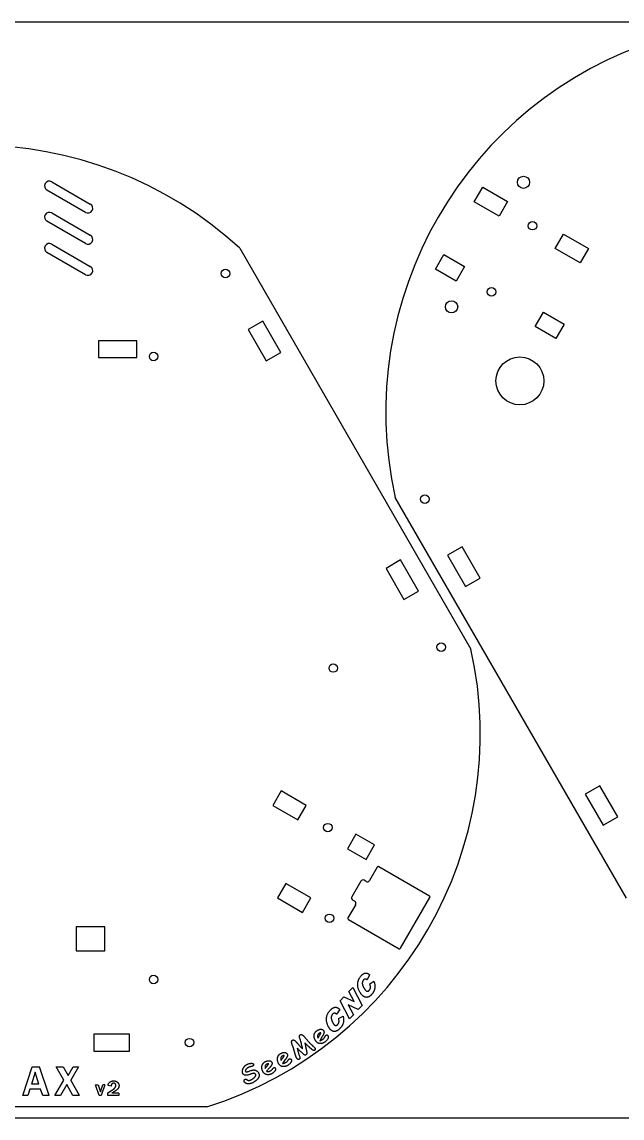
# Model space of a CAD drawing. Header units: inches. Extents: x 87 to 900, y 610 to 1067.
# Drawn here: x 320.5 to 570.9, y 610.1 to 1067.3 of the extents above; entities that cross this region are included whole.
import ezdxf

# ---------------------------------------------------------------- set-up
doc = ezdxf.new("R2010")
doc.units = ezdxf.units.IN
doc.header["$MEASUREMENT"] = 0
doc.linetypes.add('Continuous2', pattern=[0])
doc.layers.add('68351 TABLE', color=1, linetype='Continuous')

msp = doc.modelspace()

# ---------------------------------------------------------------- linework, layer by layer
at = {"layer": '68351 TABLE', "color": 2, "linetype": 'Continuous2', "lineweight": -3, "true_color": 0xffff00}
for p, q in [((86.91, 1067.26), (899.71, 1067.26)), ((899.71, 610.06), (86.91, 610.06))]:
    msp.add_line(p, q, dxfattribs=at)
at = {"layer": '68351 TABLE', "color": 5, "linetype": 'Continuous2', "lineweight": -3, "true_color": 0x0000ff}
for p, q in [((347, 987.82), (330.89, 997.12)), ((332.89, 1000.58), (349, 991.28)), ((509.27, 992.22), (512.77, 998.29)), ((512.77, 998.29), (523.16, 992.29)), ((519.66, 986.22), (509.27, 992.22)), ((523.16, 992.29), (519.66, 986.22)), ((332.89, 987.58), (349, 978.28)), ((347, 974.82), (330.89, 984.12)), ((543.04, 972.72), (546.54, 978.79)), ((546.54, 978.79), (556.94, 972.79)), ((332.89, 974.58), (349, 965.28)), ((347, 961.82), (330.89, 971.12)), ((493.07, 964.17), (496.57, 970.23)), ((496.57, 970.23), (505.23, 965.23)), ((553.44, 966.72), (543.04, 972.72)), ((556.94, 972.79), (553.44, 966.72)), ((505.23, 965.23), (501.73, 959.17)), ((501.73, 959.17), (493.07, 964.17)), ((420.98, 942.44), (414.92, 938.94)), ((428.48, 929.44), (420.98, 942.44)), ((534.64, 940.17), (538.14, 946.23)), ((538.14, 946.23), (546.8, 941.23)), ((414.92, 938.94), (422.42, 925.94)), ((543.3, 935.17), (534.64, 940.17)), ((546.8, 941.23), (543.3, 935.17)), ((368.42, 934.2), (352.42, 934.2)), ((352.42, 934.2), (352.42, 927.34)), ((368.42, 927.34), (368.42, 934.2)), ((422.42, 925.94), (428.48, 929.44)), ((352.42, 927.34), (368.42, 927.34)), ((504.16, 848.3), (498.09, 844.8)), ((511.66, 835.31), (504.16, 848.3)), ((478.48, 842.84), (472.42, 839.34)), ((485.98, 829.85), (478.48, 842.84)), ((498.09, 844.8), (505.59, 831.81)), ((472.42, 839.34), (479.92, 826.35)), ((505.59, 831.81), (511.66, 835.31)), ((479.92, 826.35), (485.98, 829.85)), ((428.65, 746.48), (425.15, 740.42)), ((439.05, 740.48), (428.65, 746.48)), ((561.66, 748.7), (555.59, 745.2)), ((569.16, 735.71), (561.66, 748.7)), ((555.59, 745.2), (563.09, 732.21)), ((425.15, 740.42), (435.55, 734.42)), ((435.55, 734.42), (439.05, 740.48)), ((563.09, 732.21), (569.16, 735.71)), ((459.83, 728.48), (456.33, 722.42)), ((467.63, 723.98), (459.83, 728.48)), ((456.33, 722.42), (464.13, 717.92)), ((464.13, 717.92), (467.63, 723.98)), ((468.73, 714.69), (465.5, 709.1)), ((490.54, 702.67), (469.41, 714.87)), ((461.9, 708.87), (458.15, 702.37)), ((464.13, 708.74), (463.27, 709.24)), ((430.64, 707.92), (427.14, 701.86)), ((441.03, 701.92), (430.64, 707.92)), ((427.14, 701.86), (437.53, 695.86)), ((437.53, 695.86), (441.03, 701.92)), ((458.52, 701.01), (459.38, 700.51)), ((478.52, 680.86), (490.72, 701.99)), ((459.75, 699.14), (456.53, 693.56)), ((456.71, 692.87), (477.84, 680.67)), ((355.12, 689.77), (343.12, 689.77)), ((343.12, 689.77), (343.12, 679.77)), ((355.12, 679.77), (355.12, 689.77)), ((343.12, 679.77), (355.12, 679.77)), ((365.42, 645.03), (350.42, 645.03)), ((350.42, 645.03), (350.42, 638.03)), ((365.42, 638.03), (365.42, 645.03)), ((350.42, 638.03), (365.42, 638.03))]:
    msp.add_line(p, q, dxfattribs=at)
at = {"layer": '68351 TABLE', "color": 1, "linetype": 'Continuous2', "lineweight": -3, "true_color": 0xff0000}
for p, q in [((411.35, 972.85), (507.85, 805.69)), ((572.73, 701.8), (476.22, 868.95)), ((397.63, 614.77), (204.61, 614.77))]:
    msp.add_line(p, q, dxfattribs=at)
at = {"layer": '68351 TABLE', "color": 7, "linetype": 'Continuous2', "lineweight": -3, "true_color": 0xffffff}
for p, q in [((465.59, 669.81), (464.49, 667.69)), ((456.9, 662.86), (458.51, 664.55)), ((458.51, 664.55), (462.46, 657.03)), ((465.61, 666.05), (467.35, 667.13)), ((453.23, 659), (454.82, 660.67)), ((457.18, 651.47), (453.23, 659)), ((454.82, 660.67), (459.09, 658.7)), ((459.09, 658.7), (456.9, 662.86)), ((453.09, 655.38), (451.72, 653.4)), ((456.61, 657.29), (458.78, 653.16)), ((460.85, 655.33), (456.61, 657.29)), ((462.46, 657.03), (460.85, 655.33)), ((452.64, 651.65), (454.51, 652.52)), ((458.78, 653.16), (457.18, 651.47)), ((436.7, 642.49), (436.31, 643.69)), ((445.8, 644.06), (444.79, 642.32)), ((438.1, 636.56), (437.36, 637.24)), ((438.98, 639.19), (439.2, 638.21)), ((441.52, 638.66), (440.54, 639.54)), ((423.82, 631.04), (422.57, 629.56)), ((430.37, 634.43), (429.22, 632.87))]:
    msp.add_line(p, q, dxfattribs=at)
at = {"layer": '68351 TABLE', "color": 3, "linetype": 'Continuous2', "lineweight": -3, "true_color": 0x00ff00}
for p, q in [((320.78, 619.47), (324.67, 631.47)), ((324.67, 631.47), (327.75, 631.47)), ((331.79, 619.47), (327.75, 631.47)), ((338, 625.86), (334.81, 631.47)), ((334.81, 631.47), (337.64, 631.47)), ((337.64, 631.47), (339.71, 627.75)), ((339.71, 627.75), (341.87, 631.47)), ((344.12, 631.47), (340.83, 625.88)), ((341.87, 631.47), (344.12, 631.47)), ((326, 629.24), (324.48, 624.15)), ((327.56, 624.15), (326, 629.24)), ((323.79, 622.09), (322.97, 619.47)), ((328.27, 622.09), (323.79, 622.09)), ((327.56, 624.15), (324.48, 624.15)), ((329.17, 619.47), (328.27, 622.09)), ((334.25, 619.47), (338, 625.86)), ((339.14, 624.01), (336.52, 619.47)), ((341.7, 619.47), (339.14, 624.01)), ((344.5, 619.47), (340.83, 625.88)), ((352.65, 619.47), (351.1, 623.97)), ((351.1, 623.97), (352.31, 623.97)), ((352.31, 623.97), (353.24, 621.06)), ((353.24, 621.06), (354.16, 623.97)), ((355.1, 623.97), (353.6, 619.47)), ((355.1, 623.97), (354.16, 623.97)), ((357.65, 623.4), (356.38, 623.7)), ((356.38, 620.54), (358.26, 621.82)), ((322.97, 619.47), (320.78, 619.47)), ((331.79, 619.47), (329.17, 619.47)), ((336.52, 619.47), (334.25, 619.47)), ((344.5, 619.47), (341.7, 619.47)), ((353.6, 619.47), (352.65, 619.47)), ((356.38, 619.47), (356.38, 620.54)), ((360.97, 619.47), (356.38, 619.47)), ((360.97, 620.5), (357.92, 620.5)), ((360.97, 620.5), (360.97, 619.47))]:
    msp.add_line(p, q, dxfattribs=at)
at = {"layer": '68351 TABLE', "color": 5, "linetype": 'Continuous2', "lineweight": -3, "true_color": 0x0000ff}
for centre, radius in [((529.78, 1000.36), 2.55), ((533.54, 982.26), 1.77), ((405.45, 962.34), 1.78), ((516.47, 954.7), 1.77), ((499.78, 948.4), 2.55), ((375.42, 927.68), 1.78), ((528.3, 917.53), 10), ((488.63, 868.2), 1.77), ((495.45, 806.45), 1.78), ((450.42, 797.77), 1.77), ((448.11, 731.21), 1.77), ((448.81, 693.39), 1.77), ((375.42, 667.87), 1.77), ((390.42, 641.53), 1.77)]:
    msp.add_circle(centre, radius, dxfattribs=at)
at = {"layer": '68351 TABLE', "color": 1, "linetype": 'Continuous2', "lineweight": -3, "true_color": 0xff0000}
for centre, start, end in [((635.33, 904.38), 107.4483, 192.5517), ((301.12, 852.77), 47.4483, 132.5517), ((348.75, 770.27), 287.4483, 12.5517)]:
    msp.add_arc(centre, 163, start, end, dxfattribs=at)
at = {"layer": '68351 TABLE', "color": 5, "linetype": 'Continuous2', "lineweight": -3, "true_color": 0x0000ff}
for centre, radius, start, end in [((331.89, 998.85), 2, 60, 240), ((331.89, 985.85), 2, 60, 240), ((348, 989.55), 2, 240, 60), ((331.89, 972.85), 2, 60, 240), ((348, 976.55), 2, 240, 60), ((348, 963.55), 2, 240, 60), ((469.16, 714.44), 0.5, 60, 150), ((462.77, 708.37), 1, 60, 150), ((464.63, 709.6), 1, 240, 330), ((459.02, 701.87), 1, 150, 240), ((458.88, 699.64), 1, 330, 60), ((490.29, 702.24), 0.5, 330, 60), ((456.96, 693.31), 0.5, 150, 240), ((478.09, 681.11), 0.5, 240, 330)]:
    msp.add_arc(centre, radius, start, end, dxfattribs=at)
at = {"layer": '68351 TABLE', "color": 7, "linetype": 'Continuous2', "lineweight": -3, "true_color": 0xffffff}
for points, knots in [([(461.64, 662.39), (461.55, 662.54), (461.37, 662.83), (461.15, 663.28), (460.96, 663.73), (460.81, 664.18), (460.7, 664.62), (460.62, 665.07), (460.58, 665.52), (460.58, 665.96), (460.62, 666.4), (460.69, 666.83), (460.8, 667.26), (460.94, 667.67), (461.12, 668.07), (461.34, 668.47), (461.59, 668.86), (461.78, 669.1), (461.88, 669.23)], [0, 0, 0, 0, 0.070366, 0.138487, 0.204358, 0.268447, 0.331088, 0.392494, 0.453121, 0.513606, 0.5737, 0.63293, 0.692152, 0.751576, 0.811625, 0.872901, 0.935531, 1, 1, 1, 1]), ([(461.88, 669.23), (461.96, 669.32), (462.11, 669.5), (462.34, 669.74), (462.58, 669.96), (462.81, 670.13), (463.04, 670.28), (463.27, 670.39), (463.5, 670.47), (463.72, 670.52), (463.95, 670.53), (464.18, 670.52), (464.41, 670.47), (464.65, 670.4), (464.88, 670.3), (465.12, 670.16), (465.36, 670), (465.51, 669.87), (465.59, 669.81)], [0, 0, 0, 0, 0.083439, 0.161471, 0.233614, 0.300577, 0.362663, 0.421042, 0.475981, 0.528335, 0.57985, 0.632205, 0.685873, 0.741637, 0.800539, 0.863013, 0.929199, 1, 1, 1, 1]), ([(462.96, 667.61), (462.92, 667.55), (462.83, 667.44), (462.73, 667.26), (462.65, 667.08), (462.58, 666.88), (462.54, 666.67), (462.51, 666.46), (462.5, 666.23), (462.52, 666.08), (462.52, 666)], [0, 0, 0, 0, 0.121378, 0.241588, 0.360989, 0.481738, 0.604535, 0.730937, 0.863075, 1, 1, 1, 1]), ([(464.03, 667.98), (463.99, 668), (463.89, 668.02), (463.75, 668.04), (463.6, 668.03), (463.47, 667.99), (463.33, 667.93), (463.2, 667.84), (463.07, 667.74), (463, 667.65), (462.96, 667.61)], [0, 0, 0, 0, 0.122708, 0.240465, 0.355141, 0.472987, 0.594126, 0.719711, 0.854023, 1, 1, 1, 1]), ([(464.49, 667.69), (464.44, 667.72), (464.36, 667.79), (464.24, 667.88), (464.14, 667.94), (464.07, 667.97), (464.03, 667.98)], [0, 0, 0, 0, 0.315533, 0.584049, 0.814302, 1, 1, 1, 1]), ([(462.52, 666), (462.53, 665.94), (462.55, 665.81), (462.59, 665.62), (462.65, 665.42), (462.73, 665.22), (462.81, 665), (462.93, 664.78), (463.05, 664.55), (463.15, 664.39), (463.19, 664.32)], [0, 0, 0, 0, 0.101065, 0.207076, 0.320344, 0.440773, 0.568182, 0.703958, 0.848068, 1, 1, 1, 1]), ([(463.19, 664.32), (463.25, 664.22), (463.37, 664.04), (463.55, 663.79), (463.71, 663.57), (463.88, 663.39), (464.03, 663.23), (464.18, 663.11), (464.33, 663.03), (464.47, 662.98), (464.6, 662.95), (464.73, 662.95), (464.86, 662.97), (464.99, 663.02), (465.12, 663.09), (465.24, 663.17), (465.36, 663.28), (465.43, 663.37), (465.47, 663.41)], [0, 0, 0, 0, 0.1109943, 0.21216, 0.3030742, 0.3838203, 0.4552922, 0.5180178, 0.5729555, 0.6205278, 0.6645822, 0.7073787, 0.7501117, 0.7940817, 0.8402412, 0.8890478, 0.9424759, 1, 1, 1, 1]), ([(465.47, 663.41), (465.51, 663.46), (465.58, 663.55), (465.67, 663.69), (465.75, 663.83), (465.81, 663.98), (465.86, 664.13), (465.9, 664.28), (465.92, 664.44), (465.93, 664.66), (465.91, 664.94), (465.85, 665.29), (465.75, 665.67), (465.66, 665.92), (465.61, 666.05)], [0, 0, 0, 0, 0.062209, 0.122615, 0.18127, 0.238862, 0.295586, 0.35194, 0.407947, 0.465162, 0.58405, 0.711784, 0.849914, 1, 1, 1, 1]), ([(467.35, 667.13), (467.4, 666.97), (467.52, 666.65), (467.64, 666.17), (467.73, 665.69), (467.77, 665.23), (467.78, 664.78), (467.74, 664.34), (467.67, 663.91), (467.57, 663.56), (467.47, 663.29), (467.39, 663.08), (467.29, 662.87), (467.18, 662.67), (467.05, 662.46), (466.92, 662.26), (466.77, 662.05), (466.66, 661.91), (466.6, 661.84)], [0, 0, 0, 0, 0.0921866, 0.1804579, 0.2658194, 0.3483433, 0.4285815, 0.5068692, 0.5837985, 0.6604328, 0.6989761, 0.7385412, 0.7789417, 0.8205429, 0.8634657, 0.9076584, 0.9530295, 1, 1, 1, 1]), ([(466.6, 661.84), (466.53, 661.76), (466.4, 661.61), (466.2, 661.39), (466, 661.19), (465.8, 661.02), (465.61, 660.86), (465.42, 660.73), (465.23, 660.63), (465.04, 660.54), (464.85, 660.48), (464.66, 660.43), (464.46, 660.41), (464.26, 660.42), (464.05, 660.44), (463.83, 660.49), (463.61, 660.55), (463.38, 660.64), (463.15, 660.76), (462.93, 660.9), (462.71, 661.08), (462.48, 661.28), (462.27, 661.52), (462.05, 661.78), (461.84, 662.07), (461.7, 662.28), (461.64, 662.39)], [0, 0, 0, 0, 0.050325, 0.097989, 0.142534, 0.18445, 0.223847, 0.260726, 0.295291, 0.327897, 0.359455, 0.39092, 0.422646, 0.455054, 0.488778, 0.523864, 0.560586, 0.599525, 0.640218, 0.682846, 0.72802, 0.775871, 0.826886, 0.880924, 0.938594, 1, 1, 1, 1]), ([(448.24, 648.46), (448.17, 648.61), (448.03, 648.92), (447.86, 649.39), (447.73, 649.86), (447.64, 650.32), (447.58, 650.78), (447.56, 651.23), (447.57, 651.68), (447.63, 652.12), (447.72, 652.56), (447.84, 652.98), (448, 653.39), (448.19, 653.78), (448.42, 654.16), (448.69, 654.53), (448.98, 654.89), (449.21, 655.11), (449.32, 655.23)], [0, 0, 0, 0, 0.070125, 0.137843, 0.20352, 0.267424, 0.329706, 0.390983, 0.451646, 0.512121, 0.572147, 0.631656, 0.690936, 0.750642, 0.810798, 0.872398, 0.935195, 1, 1, 1, 1]), ([(449.32, 655.23), (449.41, 655.31), (449.58, 655.47), (449.85, 655.68), (450.1, 655.87), (450.36, 656.02), (450.6, 656.14), (450.84, 656.22), (451.08, 656.28), (451.31, 656.3), (451.54, 656.28), (451.76, 656.24), (451.99, 656.17), (452.21, 656.08), (452.43, 655.94), (452.65, 655.78), (452.87, 655.6), (453.01, 655.46), (453.09, 655.38)], [0, 0, 0, 0, 0.084075, 0.162001, 0.234551, 0.301882, 0.363991, 0.422467, 0.477195, 0.529788, 0.581243, 0.633561, 0.687214, 0.742825, 0.801594, 0.863582, 0.92949, 1, 1, 1, 1]), ([(451.31, 653.74), (451.26, 653.76), (451.17, 653.8), (451.03, 653.83), (450.89, 653.83), (450.74, 653.81), (450.6, 653.77), (450.46, 653.7), (450.32, 653.61), (450.24, 653.53), (450.19, 653.49)], [0, 0, 0, 0, 0.1208167, 0.2388103, 0.3542087, 0.4715607, 0.5915023, 0.7183793, 0.8532516, 1, 1, 1, 1]), ([(450.19, 653.49), (450.14, 653.44), (450.05, 653.34), (449.92, 653.18), (449.81, 653), (449.73, 652.81), (449.66, 652.61), (449.61, 652.4), (449.57, 652.18), (449.57, 652.02), (449.56, 651.94)], [0, 0, 0, 0, 0.121262, 0.24199, 0.361587, 0.481495, 0.604681, 0.73174, 0.863187, 1, 1, 1, 1]), ([(449.56, 651.94), (449.56, 651.88), (449.56, 651.76), (449.58, 651.56), (449.62, 651.36), (449.67, 651.14), (449.73, 650.92), (449.82, 650.69), (449.91, 650.44), (449.99, 650.28), (450.03, 650.2)], [0, 0, 0, 0, 0.101393, 0.207606, 0.320939, 0.441142, 0.569307, 0.70431, 0.848178, 1, 1, 1, 1]), ([(450.03, 650.2), (450.08, 650.09), (450.17, 649.9), (450.31, 649.63), (450.46, 649.39), (450.6, 649.19), (450.73, 649.02), (450.87, 648.89), (451, 648.79), (451.14, 648.72), (451.27, 648.68), (451.4, 648.67), (451.53, 648.67), (451.66, 648.7), (451.79, 648.76), (451.93, 648.83), (452.06, 648.92), (452.14, 649), (452.18, 649.04)], [0, 0, 0, 0, 0.111224, 0.211915, 0.302522, 0.383352, 0.454503, 0.516892, 0.571763, 0.619356, 0.663506, 0.706687, 0.749495, 0.793751, 0.839438, 0.888948, 0.942349, 1, 1, 1, 1]), ([(451.72, 653.4), (451.69, 653.44), (451.61, 653.52), (451.5, 653.62), (451.41, 653.69), (451.34, 653.73), (451.31, 653.74)], [0, 0, 0, 0, 0.315784, 0.582806, 0.813482, 1, 1, 1, 1]), ([(452.18, 649.04), (452.23, 649.08), (452.31, 649.16), (452.41, 649.29), (452.51, 649.43), (452.59, 649.57), (452.66, 649.71), (452.71, 649.86), (452.76, 650.01), (452.79, 650.22), (452.81, 650.51), (452.79, 650.86), (452.74, 651.25), (452.68, 651.51), (452.64, 651.65)], [0, 0, 0, 0, 0.062431, 0.122977, 0.181997, 0.239575, 0.295946, 0.352579, 0.408829, 0.465564, 0.58447, 0.712307, 0.850421, 1, 1, 1, 1]), ([(454.51, 652.52), (454.54, 652.36), (454.62, 652.03), (454.68, 651.53), (454.71, 651.05), (454.7, 650.59), (454.65, 650.14), (454.56, 649.7), (454.43, 649.28), (454.3, 648.95), (454.17, 648.69), (454.06, 648.5), (453.93, 648.3), (453.8, 648.11), (453.65, 647.92), (453.48, 647.73), (453.31, 647.54), (453.19, 647.42), (453.12, 647.36)], [0, 0, 0, 0, 0.091852, 0.180027, 0.265068, 0.34752, 0.427369, 0.505568, 0.582634, 0.659411, 0.69806, 0.737433, 0.778176, 0.820001, 0.862825, 0.907102, 0.952741, 1, 1, 1, 1]), ([(436.31, 643.69), (436.29, 643.76), (436.27, 643.88), (436.27, 644.06), (436.28, 644.22), (436.31, 644.37), (436.37, 644.5), (436.44, 644.62), (436.54, 644.72), (436.61, 644.77), (436.65, 644.8)], [0, 0, 0, 0, 0.156674, 0.299549, 0.429308, 0.550703, 0.664205, 0.774432, 0.884211, 1, 1, 1, 1]), ([(436.65, 644.8), (436.69, 644.82), (436.77, 644.87), (436.91, 644.9), (437.05, 644.9), (437.2, 644.87), (437.35, 644.82), (437.51, 644.73), (437.67, 644.62), (437.78, 644.53), (437.84, 644.49)], [0, 0, 0, 0, 0.105107, 0.208572, 0.313126, 0.425345, 0.546892, 0.681994, 0.833192, 1, 1, 1, 1]), ([(442.4, 644.38), (442.41, 644.48), (442.42, 644.69), (442.48, 644.99), (442.57, 645.28), (442.69, 645.55), (442.85, 645.8), (443.04, 646.04), (443.27, 646.26), (443.44, 646.39), (443.52, 646.45)], [0, 0, 0, 0, 0.129043, 0.253872, 0.375511, 0.49574, 0.616404, 0.739811, 0.867153, 1, 1, 1, 1]), ([(443.52, 646.45), (443.58, 646.5), (443.71, 646.58), (443.89, 646.7), (444.07, 646.8), (444.25, 646.89), (444.43, 646.96), (444.61, 647.02), (444.78, 647.07), (444.9, 647.09), (444.95, 647.1)], [0, 0, 0, 0, 0.143137, 0.280241, 0.411812, 0.538996, 0.660507, 0.777518, 0.890174, 1, 1, 1, 1]), ([(444.36, 645.27), (444.33, 645.25), (444.27, 645.2), (444.18, 645.12), (444.11, 645.04), (444.04, 644.94), (443.99, 644.85), (443.94, 644.75), (443.91, 644.64), (443.87, 644.48), (443.85, 644.27), (443.87, 644), (443.92, 643.7), (443.98, 643.5), (444.02, 643.39)], [0, 0, 0, 0, 0.057687, 0.113876, 0.1685, 0.222753, 0.27684, 0.33115, 0.386585, 0.443636, 0.563425, 0.694598, 0.839552, 1, 1, 1, 1]), ([(445.22, 645.64), (445.15, 645.63), (445.01, 645.61), (444.79, 645.53), (444.57, 645.42), (444.43, 645.32), (444.36, 645.27)], [0, 0, 0, 0, 0.219171, 0.457412, 0.715981, 1, 1, 1, 1]), ([(444.66, 644.5), (444.72, 644.61), (444.84, 644.81), (444.99, 645.11), (445.11, 645.38), (445.18, 645.56), (445.22, 645.64)], [0, 0, 0, 0, 0.291412, 0.554819, 0.790508, 1, 1, 1, 1]), ([(444.95, 647.1), (445.03, 647.11), (445.16, 647.13), (445.37, 647.12), (445.57, 647.1), (445.75, 647.04), (445.92, 646.95), (446.07, 646.84), (446.22, 646.71), (446.3, 646.6), (446.34, 646.55)], [0, 0, 0, 0, 0.136666, 0.266115, 0.388437, 0.507159, 0.625483, 0.745332, 0.868456, 1, 1, 1, 1]), ([(446.43, 645.28), (446.42, 645.25), (446.39, 645.18), (446.34, 645.07), (446.28, 644.94), (446.21, 644.8), (446.12, 644.63), (446.03, 644.46), (445.92, 644.26), (445.84, 644.13), (445.8, 644.06)], [0, 0, 0, 0, 0.0747867, 0.1629312, 0.2664954, 0.3835762, 0.5162512, 0.6625079, 0.8244474, 1, 1, 1, 1]), ([(446.34, 646.55), (446.37, 646.51), (446.43, 646.42), (446.49, 646.28), (446.53, 646.14), (446.55, 645.98), (446.55, 645.82), (446.53, 645.65), (446.49, 645.47), (446.45, 645.35), (446.43, 645.28)], [0, 0, 0, 0, 0.113448, 0.226297, 0.34018, 0.457967, 0.580909, 0.710595, 0.85004, 1, 1, 1, 1]), ([(447.35, 644.61), (447.38, 644.63), (447.45, 644.68), (447.56, 644.72), (447.67, 644.74), (447.78, 644.74), (447.88, 644.7), (447.98, 644.64), (448.07, 644.56), (448.12, 644.49), (448.15, 644.45)], [0, 0, 0, 0, 0.140237, 0.265215, 0.380174, 0.489075, 0.598867, 0.718511, 0.851221, 1, 1, 1, 1]), ([(453.12, 647.36), (453.04, 647.28), (452.89, 647.14), (452.67, 646.95), (452.44, 646.78), (452.23, 646.62), (452.02, 646.49), (451.81, 646.39), (451.61, 646.3), (451.41, 646.24), (451.21, 646.19), (451.02, 646.17), (450.82, 646.17), (450.61, 646.2), (450.41, 646.25), (450.2, 646.32), (449.98, 646.41), (449.77, 646.52), (449.56, 646.66), (449.35, 646.83), (449.15, 647.03), (448.95, 647.26), (448.76, 647.52), (448.58, 647.8), (448.4, 648.12), (448.3, 648.34), (448.24, 648.46)], [0, 0, 0, 0, 0.050777, 0.098405, 0.143136, 0.18528, 0.224969, 0.262014, 0.296722, 0.329475, 0.361154, 0.392583, 0.424432, 0.456867, 0.490395, 0.525517, 0.562366, 0.601061, 0.641698, 0.684321, 0.729166, 0.77696, 0.827604, 0.881413, 0.938867, 1, 1, 1, 1]), ([(433.36, 640.37), (433.33, 640.45), (433.27, 640.62), (433.2, 640.86), (433.14, 641.07), (433.09, 641.27), (433.05, 641.45), (433.03, 641.61), (433.02, 641.76), (433.02, 641.88), (433.03, 641.99), (433.05, 642.09), (433.08, 642.19), (433.13, 642.28), (433.18, 642.36), (433.24, 642.43), (433.31, 642.49), (433.37, 642.53), (433.4, 642.54)], [0, 0, 0, 0, 0.115014, 0.220779, 0.317106, 0.404533, 0.481784, 0.551199, 0.611575, 0.663361, 0.710346, 0.754212, 0.796705, 0.83745, 0.877616, 0.917509, 0.95838, 1, 1, 1, 1]), ([(433.93, 638.84), (433.83, 639.09), (433.64, 639.6), (433.45, 640.11), (433.36, 640.37)], [0, 0, 0, 0, 0.500158, 1, 1, 1, 1]), ([(433.4, 642.54), (433.43, 642.56), (433.49, 642.6), (433.59, 642.63), (433.7, 642.65), (433.8, 642.65), (433.9, 642.64), (434.01, 642.6), (434.12, 642.56), (434.19, 642.51), (434.22, 642.49)], [0, 0, 0, 0, 0.125492, 0.245841, 0.362913, 0.478663, 0.597741, 0.723085, 0.856478, 1, 1, 1, 1]), ([(434.22, 642.49), (434.26, 642.46), (434.34, 642.4), (434.46, 642.29), (434.6, 642.15), (434.76, 641.99), (434.93, 641.81), (435.11, 641.6), (435.32, 641.37), (435.46, 641.2), (435.53, 641.12)], [0, 0, 0, 0, 0.072219, 0.158486, 0.260201, 0.378039, 0.510389, 0.657863, 0.821026, 1, 1, 1, 1]), ([(435.53, 641.12), (435.68, 640.94), (435.99, 640.57), (436.49, 640.04), (437.02, 639.48), (437.39, 639.12), (437.58, 638.94)], [0, 0, 0, 0, 0.234941, 0.479595, 0.734573, 1, 1, 1, 1]), ([(437.58, 638.94), (437.52, 639.22), (437.4, 639.8), (437.2, 640.67), (436.96, 641.57), (436.79, 642.18), (436.7, 642.49)], [0, 0, 0, 0, 0.2361053, 0.4816651, 0.7360128, 1, 1, 1, 1]), ([(437.84, 644.49), (437.86, 644.46), (437.92, 644.41), (438.01, 644.33), (438.1, 644.23), (438.21, 644.11), (438.33, 643.97), (438.46, 643.82), (438.6, 643.66), (438.69, 643.54), (438.74, 643.48)], [0, 0, 0, 0, 0.075863, 0.166172, 0.270266, 0.388166, 0.520015, 0.665726, 0.825472, 1, 1, 1, 1]), ([(438.53, 641.48), (438.54, 641.42), (438.57, 641.28), (438.61, 641.06), (438.66, 640.82), (438.72, 640.54), (438.78, 640.24), (438.84, 639.92), (438.91, 639.56), (438.95, 639.32), (438.98, 639.19)], [0, 0, 0, 0, 0.0849391, 0.1811658, 0.2888063, 0.4077414, 0.5387417, 0.6811567, 0.8348711, 1, 1, 1, 1]), ([(440.54, 639.54), (440.47, 639.6), (440.33, 639.71), (440.12, 639.91), (439.89, 640.12), (439.64, 640.35), (439.39, 640.6), (439.11, 640.88), (438.82, 641.17), (438.63, 641.38), (438.53, 641.48)], [0, 0, 0, 0, 0.093362, 0.195929, 0.307413, 0.42782, 0.557187, 0.695526, 0.843266, 1, 1, 1, 1]), ([(438.74, 643.48), (438.86, 643.34), (439.09, 643.05), (439.44, 642.64), (439.79, 642.24), (440.12, 641.87), (440.46, 641.51), (440.78, 641.18), (441.1, 640.86), (441.31, 640.67), (441.42, 640.57)], [0, 0, 0, 0, 0.141688, 0.27876, 0.410644, 0.538224, 0.660437, 0.778426, 0.891414, 1, 1, 1, 1]), ([(441.42, 640.57), (441.47, 640.52), (441.57, 640.43), (441.71, 640.3), (441.85, 640.17), (441.97, 640.06), (442.09, 639.95), (442.19, 639.85), (442.29, 639.76), (442.38, 639.67), (442.45, 639.6), (442.53, 639.53), (442.58, 639.47), (442.64, 639.42), (442.68, 639.37), (442.71, 639.34), (442.73, 639.31), (442.75, 639.29), (442.75, 639.29)], [0, 0, 0, 0, 0.112194, 0.21791, 0.317119, 0.408642, 0.494843, 0.57396, 0.645994, 0.711527, 0.770563, 0.823696, 0.869157, 0.908716, 0.941234, 0.967237, 0.986799, 1, 1, 1, 1]), ([(443.15, 642.12), (443.09, 642.21), (442.96, 642.39), (442.81, 642.67), (442.67, 642.95), (442.57, 643.23), (442.49, 643.51), (442.43, 643.8), (442.4, 644.09), (442.4, 644.28), (442.4, 644.38)], [0, 0, 0, 0, 0.136056, 0.267091, 0.394104, 0.518192, 0.639815, 0.76031, 0.880082, 1, 1, 1, 1]), ([(444.97, 641.12), (444.88, 641.12), (444.7, 641.13), (444.44, 641.18), (444.19, 641.26), (443.96, 641.38), (443.73, 641.52), (443.52, 641.69), (443.33, 641.89), (443.21, 642.04), (443.15, 642.12)], [0, 0, 0, 0, 0.126091, 0.247832, 0.367872, 0.487209, 0.608917, 0.733436, 0.863143, 1, 1, 1, 1]), ([(444.02, 643.39), (444.12, 643.58), (444.34, 643.95), (444.55, 644.32), (444.66, 644.5)], [0, 0, 0, 0, 0.501547, 1, 1, 1, 1]), ([(444.79, 642.32), (444.84, 642.33), (444.94, 642.35), (445.09, 642.4), (445.24, 642.46), (445.41, 642.54), (445.58, 642.63), (445.76, 642.73), (445.94, 642.85), (446.06, 642.94), (446.12, 642.98)], [0, 0, 0, 0, 0.09902, 0.204089, 0.316355, 0.435561, 0.563842, 0.700543, 0.846024, 1, 1, 1, 1]), ([(447, 641.84), (446.92, 641.78), (446.75, 641.66), (446.5, 641.51), (446.24, 641.39), (445.99, 641.29), (445.73, 641.21), (445.48, 641.15), (445.22, 641.12), (445.05, 641.12), (444.97, 641.12)], [0, 0, 0, 0, 0.141131, 0.275818, 0.405658, 0.530445, 0.651217, 0.769478, 0.885432, 1, 1, 1, 1]), ([(446.12, 642.98), (446.17, 643.02), (446.26, 643.09), (446.39, 643.2), (446.51, 643.31), (446.62, 643.44), (446.71, 643.56), (446.8, 643.69), (446.87, 643.82), (446.91, 643.91), (446.93, 643.96)], [0, 0, 0, 0, 0.13769, 0.270987, 0.40039, 0.525635, 0.647248, 0.766758, 0.884246, 1, 1, 1, 1]), ([(446.93, 643.96), (446.96, 644.03), (447.02, 644.17), (447.12, 644.36), (447.23, 644.5), (447.31, 644.57), (447.35, 644.61)], [0, 0, 0, 0, 0.315969, 0.585373, 0.810915, 1, 1, 1, 1]), ([(448.07, 643.04), (448.01, 642.93), (447.87, 642.69), (447.61, 642.38), (447.33, 642.09), (447.11, 641.92), (447, 641.84)], [0, 0, 0, 0, 0.250615, 0.498148, 0.747126, 1, 1, 1, 1]), ([(448.15, 644.45), (448.18, 644.4), (448.24, 644.31), (448.3, 644.16), (448.33, 644), (448.33, 643.82), (448.31, 643.64), (448.26, 643.45), (448.18, 643.25), (448.11, 643.11), (448.07, 643.04)], [0, 0, 0, 0, 0.11005, 0.219238, 0.328819, 0.443875, 0.56642, 0.698691, 0.842854, 1, 1, 1, 1]), ([(427.1, 635.03), (427.12, 635.13), (427.15, 635.33), (427.24, 635.62), (427.36, 635.89), (427.51, 636.15), (427.69, 636.38), (427.9, 636.59), (428.14, 636.78), (428.32, 636.89), (428.41, 636.95)], [0, 0, 0, 0, 0.130001, 0.254976, 0.376781, 0.496949, 0.617277, 0.740462, 0.867412, 1, 1, 1, 1]), ([(428.41, 636.95), (428.47, 636.98), (428.6, 637.05), (428.79, 637.14), (428.98, 637.23), (429.16, 637.29), (429.34, 637.35), (429.52, 637.39), (429.69, 637.42), (429.81, 637.43), (429.87, 637.43)], [0, 0, 0, 0, 0.143686, 0.280734, 0.412243, 0.539626, 0.660527, 0.777571, 0.890235, 1, 1, 1, 1]), ([(429.06, 635.89), (429.03, 635.87), (428.96, 635.83), (428.87, 635.76), (428.79, 635.68), (428.72, 635.6), (428.65, 635.51), (428.6, 635.41), (428.55, 635.31), (428.5, 635.15), (428.47, 634.94), (428.46, 634.67), (428.49, 634.36), (428.53, 634.15), (428.55, 634.04)], [0, 0, 0, 0, 0.056946, 0.111861, 0.165717, 0.219069, 0.2725, 0.326639, 0.382094, 0.438962, 0.559244, 0.691479, 0.837349, 1, 1, 1, 1]), ([(429.94, 636.16), (429.87, 636.15), (429.73, 636.15), (429.52, 636.1), (429.29, 636.01), (429.14, 635.93), (429.06, 635.89)], [0, 0, 0, 0, 0.220669, 0.457642, 0.716087, 1, 1, 1, 1]), ([(429.29, 635.07), (429.36, 635.18), (429.49, 635.37), (429.67, 635.65), (429.82, 635.91), (429.9, 636.08), (429.94, 636.16)], [0, 0, 0, 0, 0.289684, 0.552927, 0.789629, 1, 1, 1, 1]), ([(429.87, 637.43), (429.94, 637.44), (430.07, 637.44), (430.27, 637.42), (430.46, 637.37), (430.63, 637.3), (430.78, 637.2), (430.92, 637.08), (431.05, 636.93), (431.12, 636.82), (431.15, 636.76)], [0, 0, 0, 0, 0.137549, 0.267177, 0.389915, 0.508563, 0.626908, 0.746376, 0.869644, 1, 1, 1, 1]), ([(431.1, 635.55), (431.09, 635.52), (431.05, 635.45), (431, 635.35), (430.92, 635.23), (430.84, 635.1), (430.74, 634.95), (430.63, 634.79), (430.5, 634.62), (430.42, 634.5), (430.37, 634.43)], [0, 0, 0, 0, 0.07466, 0.162933, 0.267122, 0.384139, 0.516605, 0.662935, 0.824514, 1, 1, 1, 1]), ([(431.15, 636.76), (431.17, 636.72), (431.22, 636.64), (431.26, 636.5), (431.28, 636.35), (431.29, 636.2), (431.27, 636.05), (431.23, 635.89), (431.18, 635.72), (431.13, 635.6), (431.1, 635.55)], [0, 0, 0, 0, 0.113627, 0.225116, 0.339385, 0.457246, 0.579618, 0.710759, 0.849865, 1, 1, 1, 1]), ([(434.48, 636.81), (434.46, 636.89), (434.42, 637.03), (434.37, 637.24), (434.31, 637.44), (434.26, 637.62), (434.22, 637.79), (434.18, 637.95), (434.14, 638.1), (434.1, 638.23), (434.07, 638.35), (434.04, 638.46), (434.01, 638.55), (433.99, 638.64), (433.97, 638.7), (433.95, 638.76), (433.94, 638.8), (433.93, 638.83), (433.93, 638.84)], [0, 0, 0, 0, 0.109972, 0.213875, 0.310993, 0.402042, 0.486306, 0.564501, 0.636626, 0.702681, 0.761953, 0.814442, 0.861574, 0.902119, 0.93569, 0.963902, 0.98463, 1, 1, 1, 1]), ([(435.24, 634.87), (435.2, 634.93), (435.13, 635.06), (435.02, 635.26), (434.92, 635.48), (434.83, 635.72), (434.73, 635.97), (434.64, 636.24), (434.56, 636.52), (434.51, 636.71), (434.48, 636.81)], [0, 0, 0, 0, 0.103528, 0.212898, 0.328004, 0.449334, 0.577472, 0.711192, 0.85224, 1, 1, 1, 1]), ([(435.32, 639.27), (435.34, 639.2), (435.38, 639.04), (435.44, 638.78), (435.51, 638.5), (435.59, 638.19), (435.68, 637.86), (435.78, 637.5), (435.88, 637.11), (435.96, 636.84), (436, 636.7)], [0, 0, 0, 0, 0.0887352, 0.1871762, 0.2970212, 0.4165783, 0.5469775, 0.6872362, 0.8387586, 1, 1, 1, 1]), ([(437.36, 637.24), (437.19, 637.4), (436.85, 637.72), (436.34, 638.22), (435.83, 638.74), (435.49, 639.09), (435.32, 639.27)], [0, 0, 0, 0, 0.242677, 0.49024, 0.742771, 1, 1, 1, 1]), ([(436, 636.7), (436.07, 636.52), (436.2, 636.14), (436.34, 635.77), (436.42, 635.58)], [0, 0, 0, 0, 0.501606, 1, 1, 1, 1]), ([(436.42, 635.58), (436.43, 635.53), (436.46, 635.42), (436.49, 635.25), (436.49, 635.11), (436.47, 634.97), (436.44, 634.85), (436.38, 634.75), (436.3, 634.65), (436.23, 634.61), (436.2, 634.59)], [0, 0, 0, 0, 0.1631102, 0.3107832, 0.4430566, 0.562776, 0.6741667, 0.7809007, 0.8883226, 1, 1, 1, 1]), ([(438.98, 636.42), (438.95, 636.4), (438.89, 636.37), (438.79, 636.34), (438.68, 636.33), (438.57, 636.34), (438.46, 636.36), (438.34, 636.41), (438.22, 636.47), (438.15, 636.53), (438.1, 636.56)], [0, 0, 0, 0, 0.113533, 0.223718, 0.334788, 0.447631, 0.569964, 0.699884, 0.843379, 1, 1, 1, 1]), ([(439.33, 637.19), (439.33, 637.15), (439.33, 637.07), (439.32, 636.95), (439.3, 636.83), (439.26, 636.73), (439.21, 636.64), (439.15, 636.55), (439.07, 636.48), (439.01, 636.44), (438.98, 636.42)], [0, 0, 0, 0, 0.146304, 0.281254, 0.408197, 0.529067, 0.645417, 0.761805, 0.878738, 1, 1, 1, 1]), ([(439.2, 638.21), (439.22, 638.11), (439.25, 637.93), (439.29, 637.67), (439.32, 637.42), (439.32, 637.27), (439.33, 637.19)], [0, 0, 0, 0, 0.282128, 0.542771, 0.782386, 1, 1, 1, 1]), ([(442.57, 638.33), (442.53, 638.32), (442.46, 638.28), (442.35, 638.26), (442.22, 638.26), (442.09, 638.29), (441.96, 638.34), (441.82, 638.42), (441.67, 638.53), (441.57, 638.61), (441.52, 638.66)], [0, 0, 0, 0, 0.101323, 0.200467, 0.303183, 0.41399, 0.536221, 0.674853, 0.828358, 1, 1, 1, 1]), ([(442.85, 638.73), (442.83, 638.69), (442.81, 638.61), (442.75, 638.5), (442.67, 638.4), (442.6, 638.36), (442.57, 638.33)], [0, 0, 0, 0, 0.265294, 0.513946, 0.756803, 1, 1, 1, 1]), ([(442.75, 639.29), (442.77, 639.24), (442.82, 639.16), (442.86, 639.02), (442.87, 638.87), (442.85, 638.78), (442.85, 638.73)], [0, 0, 0, 0, 0.258789, 0.505997, 0.750396, 1, 1, 1, 1]), ([(412.59, 628.71), (412.56, 628.79), (412.5, 628.95), (412.46, 629.21), (412.44, 629.47), (412.46, 629.74), (412.51, 630.01), (412.59, 630.3), (412.7, 630.59), (412.85, 630.88), (413.02, 631.17), (413.21, 631.44), (413.41, 631.69), (413.63, 631.92), (413.87, 632.12), (414.13, 632.31), (414.4, 632.47), (414.59, 632.55), (414.69, 632.6)], [0, 0, 0, 0, 0.053282, 0.106522, 0.160289, 0.215749, 0.27368, 0.334858, 0.399682, 0.468593, 0.538878, 0.60692, 0.673355, 0.73891, 0.803825, 0.868644, 0.933911, 1, 1, 1, 1]), ([(415.15, 631.29), (415.05, 631.24), (414.84, 631.14), (414.56, 630.95), (414.29, 630.73), (414.13, 630.56), (414.06, 630.47)], [0, 0, 0, 0, 0.25069, 0.498662, 0.747638, 1, 1, 1, 1]), ([(414.69, 632.6), (414.77, 632.63), (414.95, 632.7), (415.25, 632.77), (415.58, 632.84), (415.82, 632.86), (415.95, 632.88)], [0, 0, 0, 0, 0.209944, 0.44639, 0.708731, 1, 1, 1, 1]), ([(416.65, 631.69), (416.6, 631.67), (416.5, 631.63), (416.33, 631.59), (416.13, 631.53), (415.9, 631.49), (415.68, 631.44), (415.47, 631.39), (415.3, 631.34), (415.2, 631.31), (415.15, 631.29)], [0, 0, 0, 0, 0.0931236, 0.2059623, 0.3422683, 0.4988656, 0.6554629, 0.7905724, 0.9056014, 1, 1, 1, 1]), ([(415.95, 632.88), (416.02, 632.88), (416.17, 632.9), (416.37, 632.9), (416.55, 632.89), (416.71, 632.87), (416.84, 632.83), (416.94, 632.78), (417.02, 632.72), (417.05, 632.66), (417.07, 632.63)], [0, 0, 0, 0, 0.191827, 0.360337, 0.508769, 0.636997, 0.746811, 0.840453, 0.922718, 1, 1, 1, 1]), ([(417.07, 632.12), (417.05, 632.07), (417.01, 631.98), (416.91, 631.86), (416.79, 631.76), (416.69, 631.71), (416.65, 631.69)], [0, 0, 0, 0, 0.2492257, 0.4902425, 0.7385805, 1, 1, 1, 1]), ([(417.07, 632.63), (417.08, 632.59), (417.11, 632.51), (417.12, 632.38), (417.11, 632.25), (417.08, 632.16), (417.07, 632.12)], [0, 0, 0, 0, 0.249638, 0.492265, 0.741051, 1, 1, 1, 1]), ([(421.03, 629.44), (420.99, 629.54), (420.9, 629.73), (420.79, 630.03), (420.7, 630.32), (420.64, 630.61), (420.6, 630.9), (420.59, 631.18), (420.6, 631.47), (420.63, 631.66), (420.65, 631.75)], [0, 0, 0, 0, 0.13595, 0.267438, 0.394529, 0.5191, 0.640293, 0.760749, 0.880135, 1, 1, 1, 1]), ([(420.65, 631.75), (420.67, 631.85), (420.71, 632.05), (420.81, 632.34), (420.95, 632.6), (421.11, 632.84), (421.3, 633.06), (421.52, 633.26), (421.77, 633.44), (421.95, 633.54), (422.04, 633.59)], [0, 0, 0, 0, 0.129638, 0.254756, 0.376319, 0.496714, 0.61715, 0.740314, 0.867143, 1, 1, 1, 1]), ([(422.57, 632.5), (422.51, 632.47), (422.38, 632.39), (422.22, 632.24), (422.09, 632.06), (422, 631.85), (421.95, 631.61), (421.92, 631.34), (421.94, 631.05), (421.97, 630.84), (421.98, 630.73)], [0, 0, 0, 0, 0.111805, 0.218755, 0.32646, 0.438367, 0.558723, 0.691363, 0.837887, 1, 1, 1, 1]), ([(421.98, 630.73), (422.11, 630.9), (422.37, 631.22), (422.63, 631.54), (422.76, 631.7)], [0, 0, 0, 0, 0.501444, 1, 1, 1, 1]), ([(422.04, 633.59), (422.11, 633.62), (422.24, 633.69), (422.44, 633.77), (422.63, 633.84), (422.81, 633.9), (422.99, 633.94), (423.17, 633.97), (423.35, 634), (423.46, 634), (423.52, 634)], [0, 0, 0, 0, 0.143285, 0.281173, 0.412846, 0.539182, 0.660322, 0.778121, 0.890845, 1, 1, 1, 1]), ([(423.44, 632.71), (423.38, 632.72), (423.24, 632.72), (423.02, 632.68), (422.8, 632.61), (422.65, 632.54), (422.57, 632.5)], [0, 0, 0, 0, 0.221457, 0.457557, 0.716825, 1, 1, 1, 1]), ([(422.76, 631.7), (422.83, 631.79), (422.96, 631.97), (423.15, 632.24), (423.31, 632.48), (423.4, 632.64), (423.44, 632.71)], [0, 0, 0, 0, 0.290317, 0.55299, 0.78965, 1, 1, 1, 1]), ([(423.52, 634), (423.59, 634), (423.72, 634), (423.92, 633.97), (424.1, 633.91), (424.26, 633.84), (424.41, 633.74), (424.54, 633.61), (424.66, 633.46), (424.72, 633.35), (424.75, 633.29)], [0, 0, 0, 0, 0.139488, 0.26944, 0.39313, 0.511727, 0.62849, 0.747233, 0.870715, 1, 1, 1, 1]), ([(424.62, 632.1), (424.6, 632.08), (424.57, 632.01), (424.5, 631.91), (424.42, 631.8), (424.33, 631.68), (424.22, 631.54), (424.1, 631.38), (423.96, 631.22), (423.87, 631.1), (423.82, 631.04)], [0, 0, 0, 0, 0.075095, 0.163029, 0.26686, 0.384622, 0.516845, 0.663034, 0.824526, 1, 1, 1, 1]), ([(424.75, 633.29), (424.77, 633.25), (424.81, 633.17), (424.84, 633.03), (424.85, 632.89), (424.84, 632.74), (424.82, 632.59), (424.77, 632.43), (424.71, 632.27), (424.65, 632.16), (424.62, 632.1)], [0, 0, 0, 0, 0.112008, 0.223551, 0.336463, 0.454119, 0.577275, 0.70786, 0.849059, 1, 1, 1, 1]), ([(425.02, 630.49), (425.06, 630.56), (425.14, 630.68), (425.27, 630.84), (425.39, 630.96), (425.48, 631.01), (425.52, 631.04)], [0, 0, 0, 0, 0.3139045, 0.5819408, 0.8098355, 1, 1, 1, 1]), ([(425.52, 631.04), (425.56, 631.06), (425.63, 631.09), (425.74, 631.12), (425.85, 631.12), (425.95, 631.1), (426.04, 631.06), (426.12, 630.99), (426.19, 630.9), (426.23, 630.83), (426.25, 630.79)], [0, 0, 0, 0, 0.14547, 0.273019, 0.390491, 0.499795, 0.609521, 0.726429, 0.854794, 1, 1, 1, 1]), ([(427.62, 632.72), (427.56, 632.82), (427.46, 633.01), (427.34, 633.3), (427.23, 633.59), (427.16, 633.88), (427.1, 634.17), (427.08, 634.45), (427.07, 634.74), (427.09, 634.93), (427.1, 635.03)], [0, 0, 0, 0, 0.136152, 0.26772, 0.395274, 0.51896, 0.640705, 0.761147, 0.880618, 1, 1, 1, 1]), ([(429.31, 631.54), (429.22, 631.55), (429.05, 631.58), (428.79, 631.66), (428.56, 631.77), (428.34, 631.9), (428.13, 632.06), (427.94, 632.26), (427.77, 632.48), (427.67, 632.64), (427.62, 632.72)], [0, 0, 0, 0, 0.126457, 0.248489, 0.368168, 0.48776, 0.609078, 0.733858, 0.863828, 1, 1, 1, 1]), ([(428.55, 634.04), (428.67, 634.22), (428.92, 634.56), (429.17, 634.9), (429.29, 635.07)], [0, 0, 0, 0, 0.501954, 1, 1, 1, 1]), ([(429.22, 632.87), (429.27, 632.87), (429.38, 632.86), (429.54, 632.88), (429.71, 632.91), (429.89, 632.96), (430.07, 633.02), (430.26, 633.09), (430.46, 633.19), (430.59, 633.26), (430.65, 633.3)], [0, 0, 0, 0, 0.103762, 0.211852, 0.325032, 0.444396, 0.571418, 0.706622, 0.849015, 1, 1, 1, 1]), ([(431.41, 632.04), (431.32, 631.99), (431.14, 631.89), (430.87, 631.77), (430.6, 631.68), (430.34, 631.6), (430.08, 631.55), (429.82, 631.52), (429.56, 631.51), (429.4, 631.53), (429.31, 631.54)], [0, 0, 0, 0, 0.140766, 0.275756, 0.405587, 0.530276, 0.651829, 0.769258, 0.885441, 1, 1, 1, 1]), ([(430.65, 633.3), (430.71, 633.33), (430.8, 633.39), (430.94, 633.48), (431.07, 633.58), (431.19, 633.69), (431.3, 633.8), (431.4, 633.91), (431.49, 634.03), (431.54, 634.12), (431.56, 634.16)], [0, 0, 0, 0, 0.13967, 0.273029, 0.402549, 0.528642, 0.650012, 0.768189, 0.885536, 1, 1, 1, 1]), ([(432.6, 633.12), (432.52, 633.01), (432.36, 632.8), (432.07, 632.51), (431.76, 632.25), (431.52, 632.11), (431.41, 632.04)], [0, 0, 0, 0, 0.250227, 0.49848, 0.747068, 1, 1, 1, 1]), ([(431.56, 634.16), (431.6, 634.23), (431.68, 634.36), (431.8, 634.52), (431.92, 634.65), (432.01, 634.71), (432.05, 634.74)], [0, 0, 0, 0, 0.31365, 0.583224, 0.81082, 1, 1, 1, 1]), ([(432.05, 634.74), (432.09, 634.76), (432.16, 634.8), (432.28, 634.83), (432.39, 634.84), (432.49, 634.83), (432.59, 634.78), (432.68, 634.71), (432.76, 634.62), (432.8, 634.55), (432.83, 634.51)], [0, 0, 0, 0, 0.140866, 0.266304, 0.380846, 0.490387, 0.600117, 0.71945, 0.851032, 1, 1, 1, 1]), ([(432.83, 634.51), (432.85, 634.46), (432.9, 634.36), (432.94, 634.2), (432.96, 634.04), (432.94, 633.87), (432.9, 633.69), (432.83, 633.5), (432.72, 633.31), (432.64, 633.19), (432.6, 633.12)], [0, 0, 0, 0, 0.110409, 0.218679, 0.328182, 0.443217, 0.565621, 0.69779, 0.842127, 1, 1, 1, 1]), ([(435.63, 634.53), (435.59, 634.55), (435.51, 634.58), (435.41, 634.66), (435.32, 634.76), (435.27, 634.83), (435.24, 634.87)], [0, 0, 0, 0, 0.245598, 0.487468, 0.737474, 1, 1, 1, 1]), ([(436.2, 634.59), (436.15, 634.56), (436.06, 634.51), (435.92, 634.48), (435.77, 634.49), (435.68, 634.51), (435.63, 634.53)], [0, 0, 0, 0, 0.263142, 0.507216, 0.748992, 1, 1, 1, 1]), ([(413.98, 627.93), (413.9, 627.93), (413.73, 627.94), (413.49, 627.98), (413.28, 628.04), (413.09, 628.13), (412.93, 628.23), (412.79, 628.37), (412.67, 628.53), (412.62, 628.65), (412.59, 628.71)], [0, 0, 0, 0, 0.15266, 0.292686, 0.421911, 0.542661, 0.65726, 0.769371, 0.882484, 1, 1, 1, 1]), ([(414.06, 630.47), (414.02, 630.43), (413.95, 630.34), (413.86, 630.22), (413.79, 630.09), (413.74, 629.98), (413.7, 629.87), (413.69, 629.76), (413.7, 629.66), (413.72, 629.6), (413.73, 629.57)], [0, 0, 0, 0, 0.172462, 0.327793, 0.467032, 0.592253, 0.7061, 0.808523, 0.905589, 1, 1, 1, 1]), ([(413.73, 629.57), (413.74, 629.55), (413.77, 629.49), (413.84, 629.42), (413.93, 629.38), (414.04, 629.35), (414.17, 629.34), (414.31, 629.34), (414.47, 629.37), (414.59, 629.4), (414.65, 629.42)], [0, 0, 0, 0, 0.092672, 0.185207, 0.281278, 0.389134, 0.513148, 0.654738, 0.816135, 1, 1, 1, 1]), ([(415.65, 628.26), (415.51, 628.21), (415.23, 628.1), (414.81, 628), (414.39, 627.93), (414.12, 627.93), (413.98, 627.93)], [0, 0, 0, 0, 0.2649816, 0.5178986, 0.7626948, 1, 1, 1, 1]), ([(414.65, 629.42), (414.86, 629.49), (415.29, 629.65), (415.72, 629.8), (415.94, 629.88)], [0, 0, 0, 0, 0.501431, 1, 1, 1, 1]), ([(417.19, 628.72), (417.15, 628.72), (417.06, 628.71), (416.93, 628.68), (416.77, 628.65), (416.59, 628.59), (416.38, 628.53), (416.16, 628.45), (415.91, 628.36), (415.74, 628.29), (415.65, 628.26)], [0, 0, 0, 0, 0.073064, 0.159564, 0.261644, 0.378819, 0.511007, 0.6583, 0.821985, 1, 1, 1, 1]), ([(415.94, 629.88), (416.03, 629.91), (416.21, 629.97), (416.48, 630.04), (416.74, 630.08), (417, 630.11), (417.24, 630.12), (417.48, 630.1), (417.71, 630.07), (417.85, 630.03), (417.93, 630.01)], [0, 0, 0, 0, 0.143639, 0.281099, 0.412195, 0.537552, 0.658657, 0.77554, 0.888978, 1, 1, 1, 1]), ([(415.98, 625.97), (416.06, 626), (416.2, 626.06), (416.41, 626.17), (416.61, 626.29), (416.8, 626.42), (416.99, 626.55), (417.17, 626.7), (417.35, 626.86), (417.46, 626.97), (417.52, 627.03)], [0, 0, 0, 0, 0.125535, 0.2494255, 0.3738223, 0.4976473, 0.6221662, 0.7468262, 0.8732623, 1, 1, 1, 1]), ([(418.03, 628.17), (418.01, 628.22), (417.97, 628.3), (417.89, 628.42), (417.8, 628.52), (417.7, 628.6), (417.59, 628.66), (417.46, 628.7), (417.33, 628.73), (417.24, 628.72), (417.19, 628.72)], [0, 0, 0, 0, 0.140373, 0.271328, 0.392628, 0.51025, 0.626488, 0.744223, 0.868743, 1, 1, 1, 1]), ([(417.52, 627.03), (417.57, 627.08), (417.67, 627.19), (417.81, 627.36), (417.91, 627.52), (417.99, 627.66), (418.04, 627.8), (418.07, 627.93), (418.07, 628.06), (418.04, 628.13), (418.03, 628.17)], [0, 0, 0, 0, 0.17913, 0.339897, 0.482333, 0.6093, 0.720995, 0.820092, 0.911566, 1, 1, 1, 1]), ([(417.93, 630.01), (418, 629.98), (418.16, 629.93), (418.37, 629.82), (418.57, 629.69), (418.75, 629.54), (418.92, 629.36), (419.07, 629.16), (419.2, 628.94), (419.27, 628.77), (419.31, 628.69)], [0, 0, 0, 0, 0.123428, 0.243787, 0.362778, 0.482749, 0.605316, 0.731081, 0.861789, 1, 1, 1, 1]), ([(419.31, 628.69), (419.33, 628.64), (419.37, 628.54), (419.42, 628.38), (419.45, 628.22), (419.48, 628.07), (419.48, 627.91), (419.48, 627.75), (419.46, 627.6), (419.43, 627.44), (419.38, 627.28), (419.33, 627.13), (419.26, 626.97), (419.17, 626.81), (419.07, 626.66), (418.96, 626.5), (418.84, 626.35), (418.75, 626.25), (418.71, 626.19)], [0, 0, 0, 0, 0.0612492, 0.1211091, 0.1797835, 0.237198, 0.2948203, 0.3519037, 0.4093875, 0.4677379, 0.5268371, 0.5877524, 0.6501254, 0.7153161, 0.7823361, 0.8522258, 0.9244321, 1, 1, 1, 1]), ([(422.64, 628.17), (422.55, 628.19), (422.38, 628.23), (422.14, 628.32), (421.91, 628.44), (421.7, 628.59), (421.51, 628.76), (421.33, 628.96), (421.17, 629.19), (421.08, 629.36), (421.03, 629.44)], [0, 0, 0, 0, 0.125292, 0.246813, 0.366609, 0.486199, 0.607375, 0.732415, 0.863007, 1, 1, 1, 1]), ([(422.57, 629.56), (422.63, 629.54), (422.75, 629.5), (422.93, 629.46), (423.11, 629.45), (423.3, 629.46), (423.49, 629.49), (423.69, 629.54), (423.89, 629.61), (424.02, 629.67), (424.09, 629.7)], [0, 0, 0, 0, 0.117323, 0.233896, 0.350436, 0.470532, 0.593702, 0.72308, 0.857211, 1, 1, 1, 1]), ([(424.71, 628.54), (424.62, 628.5), (424.44, 628.41), (424.17, 628.31), (423.91, 628.23), (423.64, 628.17), (423.39, 628.14), (423.13, 628.12), (422.88, 628.13), (422.72, 628.16), (422.64, 628.17)], [0, 0, 0, 0, 0.140836, 0.275309, 0.404575, 0.529833, 0.650497, 0.768907, 0.884557, 1, 1, 1, 1]), ([(424.09, 629.7), (424.14, 629.73), (424.24, 629.78), (424.38, 629.87), (424.51, 629.96), (424.63, 630.06), (424.74, 630.16), (424.85, 630.26), (424.94, 630.38), (424.99, 630.45), (425.02, 630.49)], [0, 0, 0, 0, 0.139305, 0.273384, 0.403139, 0.527991, 0.64943, 0.768843, 0.885122, 1, 1, 1, 1]), ([(425.93, 629.52), (425.84, 629.42), (425.67, 629.22), (425.38, 628.96), (425.06, 628.73), (424.82, 628.61), (424.71, 628.54)], [0, 0, 0, 0, 0.249812, 0.497369, 0.746304, 1, 1, 1, 1]), ([(426.25, 630.79), (426.27, 630.75), (426.31, 630.66), (426.34, 630.51), (426.34, 630.36), (426.31, 630.2), (426.26, 630.03), (426.17, 629.86), (426.06, 629.69), (425.98, 629.58), (425.93, 629.52)], [0, 0, 0, 0, 0.1073938, 0.2129973, 0.3213428, 0.435847, 0.5585585, 0.692046, 0.8392407, 1, 1, 1, 1]), ([(413.25, 625.23), (413.23, 625.28), (413.2, 625.38), (413.17, 625.53), (413.17, 625.68), (413.21, 625.82), (413.26, 625.96), (413.35, 626.07), (413.47, 626.17), (413.56, 626.21), (413.61, 626.24)], [0, 0, 0, 0, 0.1355451, 0.2616949, 0.3840376, 0.504249, 0.623457, 0.7434685, 0.8652886, 1, 1, 1, 1]), ([(414.3, 624.41), (414.24, 624.43), (414.11, 624.46), (413.94, 624.54), (413.78, 624.62), (413.64, 624.72), (413.52, 624.83), (413.41, 624.95), (413.32, 625.09), (413.28, 625.18), (413.25, 625.23)], [0, 0, 0, 0, 0.143986, 0.278252, 0.406472, 0.529766, 0.647764, 0.765226, 0.881917, 1, 1, 1, 1]), ([(413.61, 626.24), (413.65, 626.25), (413.71, 626.27), (413.82, 626.29), (413.92, 626.29), (414.02, 626.28), (414.13, 626.24), (414.23, 626.19), (414.33, 626.12), (414.39, 626.06), (414.42, 626.03)], [0, 0, 0, 0, 0.124037, 0.241873, 0.35643, 0.472852, 0.590879, 0.718188, 0.852553, 1, 1, 1, 1]), ([(416.46, 624.66), (416.36, 624.62), (416.16, 624.54), (415.87, 624.45), (415.59, 624.38), (415.31, 624.34), (415.04, 624.32), (414.79, 624.32), (414.54, 624.35), (414.38, 624.39), (414.3, 624.41)], [0, 0, 0, 0, 0.14583, 0.28414, 0.415732, 0.540369, 0.661235, 0.777053, 0.889569, 1, 1, 1, 1]), ([(414.42, 626.03), (414.47, 626), (414.56, 625.92), (414.72, 625.84), (414.9, 625.79), (415.09, 625.76), (415.29, 625.77), (415.51, 625.81), (415.75, 625.87), (415.9, 625.93), (415.98, 625.97)], [0, 0, 0, 0, 0.1094896, 0.2169298, 0.3261658, 0.440836, 0.5628014, 0.6955096, 0.8406921, 1, 1, 1, 1]), ([(418.71, 626.19), (418.63, 626.12), (418.48, 625.96), (418.24, 625.74), (417.98, 625.53), (417.71, 625.34), (417.42, 625.15), (417.11, 624.97), (416.79, 624.81), (416.57, 624.71), (416.46, 624.66)], [0, 0, 0, 0, 0.11738, 0.236169, 0.357185, 0.479718, 0.605096, 0.733537, 0.865155, 1, 1, 1, 1])]:
    msp.add_open_spline(points, degree=3, knots=knots, dxfattribs=at)
at = {"layer": '68351 TABLE', "color": 3, "linetype": 'Continuous2', "lineweight": -3, "true_color": 0x00ff00}
for points in [[(356.38, 623.7), (356.49, 624.47), (357.7, 625.56), (358.72, 625.56)], [(358.73, 624.62), (357.81, 624.62), (357.65, 623.4)], [(360.98, 623.59), (360.98, 622.79), (359.9, 621.56), (357.92, 620.5)], [(358.26, 621.82), (359.06, 622.34), (359.67, 623.25), (359.67, 623.64)], [(358.72, 625.56), (359.77, 625.56), (360.98, 624.39), (360.98, 623.59)], [(359.67, 623.64), (359.67, 624.07), (359.14, 624.62), (358.73, 624.62)]]:
    msp.add_open_spline(points, degree=2, dxfattribs=at)

doc.saveas('drawing.dxf')
